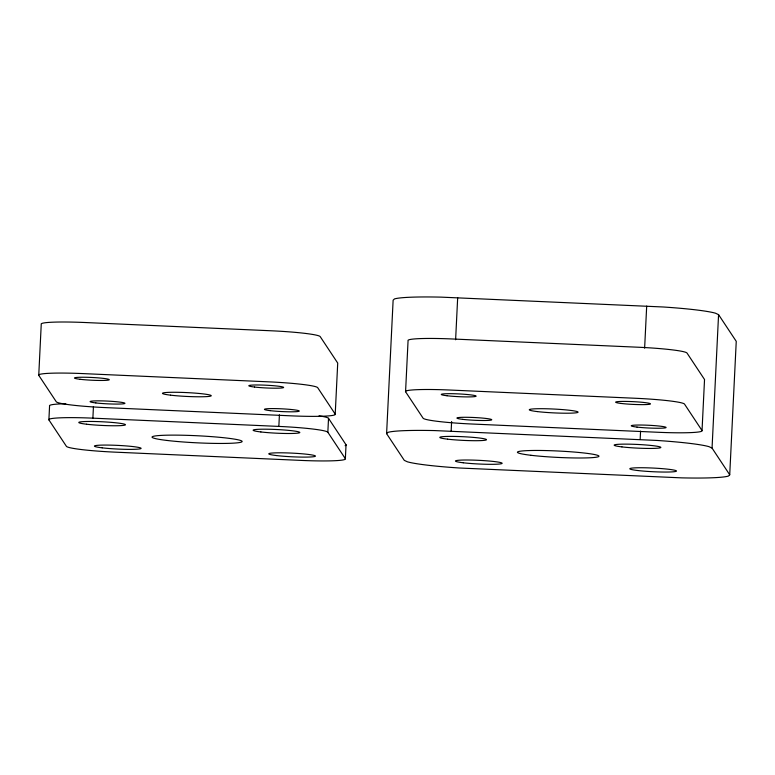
<?xml version="1.0" encoding="UTF-8"?>
<svg xmlns="http://www.w3.org/2000/svg" width="775" height="775" viewBox="0 0 775 775"><rect width="100%" height="100%" fill="white"/><g stroke="black" fill="none" stroke-linecap="round" stroke-linejoin="round"><path stroke-width="1.16" d="M38.75 375.303L41.249 324.241A46.616 3.662 2.8 0 1 85.24 322.526L271.202 330.78A46.616 3.662 2.8 0 1 320.201 336.621L337.716 363.068L335.217 414.131A46.616 3.662 2.8 0 1 291.226 415.846L105.255 407.592A46.616 3.662 2.8 0 1 56.265 401.75L38.75 375.303A46.616 3.662 2.8 0 1 82.741 373.589L268.712 381.843A46.616 3.662 2.8 0 1 317.702 387.684L335.217 414.131M319.048 415.846A46.616 3.662 2.8 0 1 328.522 418.326L346.037 444.772L345.359 458.703A46.616 3.662 2.8 0 1 301.368 460.418L115.398 452.164A46.616 3.662 2.8 0 1 66.408 446.323L48.893 419.876L49.571 405.945A46.616 3.662 2.8 0 1 65.778 403.756M48.893 419.876A46.616 3.662 2.8 0 1 92.884 418.161L93.446 406.555M345.359 458.703L327.844 432.256A46.616 3.662 2.8 0 0 278.855 426.415L279.417 414.809M327.844 432.256L328.522 418.326M386.599 433.651L393.128 300.206L394.417 298.956A70.128 5.502 2.8 0 1 441.207 297.135L663.381 306.997A70.128 5.502 2.8 0 1 715.499 313.207L718.57 314.65L736.25 341.349L729.721 474.794L728.432 476.044A70.128 5.502 2.8 0 1 681.642 477.865L459.468 468.003A70.128 5.502 2.8 0 1 407.35 461.793L404.279 460.35L386.599 433.651L387.887 432.402A70.128 5.502 2.8 0 1 434.688 430.58L656.861 440.442A70.128 5.502 2.8 0 1 708.97 446.652L712.051 448.095L729.721 474.794M405.567 391.733L408.067 340.68A46.616 3.662 2.8 0 1 452.058 338.966L638.028 347.219A46.616 3.662 2.8 0 1 687.018 353.061L704.533 379.508L702.034 430.561A46.616 3.662 2.8 0 1 658.043 432.276L472.072 424.022A46.616 3.662 2.8 0 1 423.082 418.18L405.567 391.733A46.616 3.662 2.8 0 1 449.558 390.019L635.529 398.272A46.616 3.662 2.8 0 1 684.519 404.114L702.034 430.561M451.147 431.142L451.612 421.522M455.613 339.77L457.676 297.697M640.16 439.522L640.576 431.113M644.626 348.159L646.689 306.077M712.051 448.095L718.57 314.65M92.884 418.161L278.855 426.415M346.037 444.772A46.616 3.662 2.8 0 1 345.098 445.683M86.548 424.216A23.357 1.831 2.8 0 0 124.959 425.097A23.357 1.831 2.8 0 0 94.889 421.513A23.357 1.831 2.8 0 0 86.548 424.216M260.894 431.956A23.357 1.831 2.8 0 0 299.305 432.838A23.357 1.831 2.8 0 0 269.235 429.253A23.357 1.831 2.8 0 0 260.894 431.956M102.184 447.834A23.357 1.831 2.8 0 0 140.595 448.715A23.357 1.831 2.8 0 0 110.525 445.131A23.357 1.831 2.8 0 0 102.184 447.834M276.53 455.564A23.357 1.831 2.8 0 0 314.941 456.446A23.357 1.831 2.8 0 0 284.871 452.862A23.357 1.831 2.8 0 0 276.53 455.564M167.051 440.462A45.066 3.536 2.8 0 0 241.161 442.157A45.066 3.536 2.8 0 0 183.152 435.24A45.066 3.536 2.8 0 0 167.051 440.462M621.366 403.475A17.476 1.376 2.8 0 0 650.118 404.133A17.476 1.376 2.8 0 0 627.614 401.45A17.476 1.376 2.8 0 0 621.366 403.475M447.02 395.744A17.476 1.376 2.8 0 0 475.772 396.403A17.476 1.376 2.8 0 0 453.268 393.719A17.476 1.376 2.8 0 0 447.02 395.744M637.002 427.093A17.476 1.376 2.8 0 0 665.754 427.752A17.476 1.376 2.8 0 0 643.25 425.068A17.476 1.376 2.8 0 0 637.002 427.093M462.656 419.353A17.476 1.376 2.8 0 0 491.408 420.011A17.476 1.376 2.8 0 0 468.904 417.328A17.476 1.376 2.8 0 0 462.656 419.353M537.375 411.593A24.432 1.918 2.8 0 0 577.549 412.513A24.432 1.918 2.8 0 0 546.104 408.764A24.432 1.918 2.8 0 0 537.375 411.593M530.914 455.283A40.842 3.207 2.8 0 0 598.077 456.824A40.842 3.207 2.8 0 0 545.503 450.556A40.842 3.207 2.8 0 0 530.914 455.283M447.582 439.154A23.357 1.831 2.8 0 0 486.002 440.035A23.357 1.831 2.8 0 0 455.933 436.451A23.357 1.831 2.8 0 0 447.582 439.154M621.928 446.894A23.357 1.831 2.8 0 0 660.348 447.776A23.357 1.831 2.8 0 0 630.278 444.191A23.357 1.831 2.8 0 0 621.928 446.894M637.563 470.502A23.357 1.831 2.8 0 0 675.984 471.384A23.357 1.831 2.8 0 0 645.914 467.8A23.357 1.831 2.8 0 0 637.563 470.502M463.218 462.772A23.357 1.831 2.8 0 0 501.638 463.653A23.357 1.831 2.8 0 0 471.568 460.069A23.357 1.831 2.8 0 0 463.218 462.772M254.549 387.045A17.476 1.376 2.8 0 0 283.292 387.703A17.476 1.376 2.8 0 0 260.797 385.02A17.476 1.376 2.8 0 0 254.549 387.045M80.203 379.304A17.476 1.376 2.8 0 0 108.946 379.963A17.476 1.376 2.8 0 0 86.451 377.28A17.476 1.376 2.8 0 0 80.203 379.304M270.184 410.653A17.476 1.376 2.8 0 0 298.927 411.312A17.476 1.376 2.8 0 0 276.433 408.628A17.476 1.376 2.8 0 0 270.184 410.653M95.838 402.923A17.476 1.376 2.8 0 0 124.591 403.581A17.476 1.376 2.8 0 0 102.087 400.898A17.476 1.376 2.8 0 0 95.838 402.923M170.558 395.163A24.432 1.918 2.8 0 0 210.732 396.083A24.432 1.918 2.8 0 0 179.287 392.334A24.432 1.918 2.8 0 0 170.558 395.163"/></g></svg>
